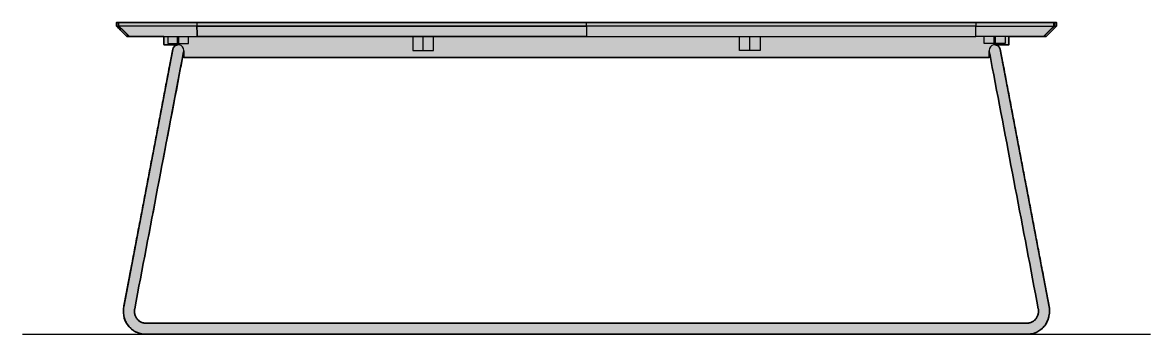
# Model space of a CAD drawing. Header units: millimetres. Extents: x 0 to 2586, y -776 to 448.
# Drawn here: x 0 to 1622, y 0 to 448 of the extents above; entities that cross this region are included whole.
import ezdxf

# ---------------------------------------------------------------- set-up
doc = ezdxf.new("R2010")
doc.units = ezdxf.units.MM
doc.linetypes.add('Dots', pattern=[1, 0, -1])
doc.layers.add('Blocks', color=7, linetype='Continuous')
doc.layers.add('Blocks$Fill', color=7, linetype='Continuous', true_color=0xffffff)
for name, color, linetype, lineweight, true_color in [('Blocks$Inner', 7, 'Continuous', 25, 0x007f00), ('Blocks$Outline', 7, 'Continuous', 35, 0xff3f3f), ('Groud', 7, 'Dots', 25, 0x243775)]:
    doc.layers.add(name, color=color, linetype=linetype, lineweight=lineweight, true_color=true_color)

# ---------------------------------------------------------------- blocks, each defined once
blk = doc.blocks.new('Lilium Bench Side')
at = {"layer": 'Blocks$Fill'}
h = blk.add_hatch(color=256, dxfattribs=at)
h.paths.add_polyline_path([(-1371.6, 448), (-1487.4, 448), (-1487.4, 443), (-1472.4, 428), (-1469.3, 428), (-1419, 428), (-1419, 418), (-1419, 417.5), (-1418.9, 417), (-1418.9, 416.5), (-1418.9, 416), (-1399.1, 416), (-1399.2, 416), (-1399.4, 415.9), (-1399.6, 415.9), (-1399.7, 415.9), (-1399.9, 415.9), (-1400, 415.8), (-1400.2, 415.8), (-1400.4, 415.8), (-1400.5, 415.7), (-1400.7, 415.7), (-1400.8, 415.6), (-1401, 415.6), (-1401.2, 415.5), (-1401.3, 415.5), (-1401.5, 415.4), (-1401.6, 415.4), (-1401.8, 415.3), (-1401.9, 415.2), (-1402.1, 415.1), (-1402.2, 415.1), (-1402.4, 415), (-1402.5, 414.9), (-1402.7, 414.8), (-1402.8, 414.7), (-1403, 414.6), (-1403.1, 414.5), (-1403.2, 414.4), (-1403.4, 414.3), (-1403.5, 414.2), (-1403.6, 414.1), (-1403.8, 414), (-1403.9, 413.9), (-1404, 413.8), (-1404.1, 413.6), (-1404.2, 413.5), (-1404.4, 413.4), (-1404.5, 413.3), (-1404.6, 413.2), (-1404.7, 413), (-1404.8, 412.9), (-1404.9, 412.8), (-1405, 412.6), (-1405.1, 412.5), (-1405.2, 412.4), (-1405.3, 412.2), (-1405.3, 412.1), (-1405.4, 411.9), (-1405.5, 411.8), (-1405.6, 411.7), (-1405.7, 411.5), (-1405.7, 411.4), (-1405.8, 411.2), (-1405.8, 411.1), (-1405.9, 410.9), (-1406, 410.8), (-1406, 410.7), (-1406.1, 410.5), (-1406.1, 410.4), (-1406.2, 410.2), (-1406.2, 410.1), (-1406.2, 409.9), (-1406.3, 409.8), (-1406.3, 409.6), (-1406.3, 409.5), (-1410.7, 386.6), (-1476.9, 39.5), (-1477.2, 37.6), (-1477.3, 36.8), (-1477.3, 36), (-1477.4, 35.1), (-1477.4, 34.3), (-1477.5, 33.5), (-1477.5, 32.7), (-1477.4, 31.9), (-1477.4, 31.1), (-1477.3, 30.3), (-1477.3, 29.5), (-1477.2, 28.7), (-1477.1, 27.9), (-1476.9, 27.1), (-1476.8, 26.3), (-1476.6, 25.5), (-1476.4, 24.7), (-1476.2, 23.9), (-1476, 23.1), (-1475.7, 22.4), (-1475.5, 21.6), (-1475.2, 20.8), (-1474.9, 20.1), (-1474.6, 19.4), (-1474.2, 18.6), (-1473.9, 17.9), (-1473.5, 17.2), (-1473.1, 16.5), (-1472.7, 15.8), (-1472.3, 15.1), (-1471.9, 14.4), (-1471.4, 13.7), (-1470.9, 13.1), (-1470.5, 12.5), (-1470, 11.8), (-1469.4, 11.2), (-1468.9, 10.6), (-1468.4, 10), (-1467.8, 9.4), (-1467.3, 8.9), (-1466.7, 8.3), (-1466.1, 7.8), (-1465.5, 7.3), (-1464.9, 6.8), (-1464.2, 6.3), (-1463.6, 5.8), (-1462.9, 5.4), (-1462.3, 4.9), (-1461.6, 4.5), (-1460.9, 4.1), (-1460.2, 3.7), (-1459.5, 3.4), (-1458.8, 3), (-1458.1, 2.7), (-1457.4, 2.4), (-1456.6, 2.1), (-1455.9, 1.8), (-1455.2, 1.6), (-1454.4, 1.3), (-1453.6, 1.1), (-1452.9, 0.9), (-1452.1, 0.7), (-1451.4, 0.6), (-1450.6, 0.4), (-1449.8, 0.3), (-1449, 0.2), (-1448.3, 0.1), (-1447.5, 0.1), (-1446.7, 0), (-1445.4, 0), (-1432, 0), (-190.4, 0), (-177, 0), (-176.1, 0), (-175.1, 0.1), (-174.3, 0.1), (-173.5, 0.2), (-172.8, 0.3), (-172, 0.4), (-171.2, 0.5), (-170.5, 0.7), (-169.7, 0.9), (-168.9, 1.1), (-168.2, 1.3), (-167.4, 1.5), (-166.7, 1.8), (-166, 2), (-165.2, 2.3), (-164.5, 2.6), (-163.8, 3), (-163.1, 3.3), (-162.4, 3.7), (-161.7, 4), (-161, 4.4), (-160.3, 4.8), (-159.7, 5.3), (-159, 5.7), (-158.4, 6.2), (-157.7, 6.7), (-157.1, 7.2), (-156.5, 7.7), (-155.9, 8.2), (-155.3, 8.7), (-154.8, 9.3), (-154.2, 9.8), (-153.7, 10.4), (-153.1, 11), (-152.6, 11.6), (-152.1, 12.3), (-151.6, 12.9), (-151.2, 13.5), (-150.7, 14.2), (-150.3, 14.9), (-149.9, 15.5), (-149.4, 16.2), (-149.1, 16.9), (-148.7, 17.6), (-148.3, 18.4), (-148, 19.1), (-147.7, 19.8), (-147.4, 20.6), (-147.1, 21.3), (-146.8, 22.1), (-146.5, 22.9), (-146.3, 23.6), (-146.1, 24.4), (-145.9, 25.2), (-145.7, 26), (-145.6, 26.8), (-145.4, 27.6), (-145.3, 28.4), (-145.2, 29.2), (-145.1, 30), (-145, 30.8), (-145, 31.6), (-145, 32.4), (-145, 33.2), (-145, 34), (-145, 34.8), (-145.1, 35.6), (-145.1, 36.5), (-145.2, 37.3), (-145.3, 38.1), (-145.6, 39.5), (-211.7, 386.6), (-216.1, 409.5), (-216.1, 409.6), (-216.2, 409.8), (-216.2, 409.9), (-216.2, 410.1), (-216.3, 410.2), (-216.3, 410.4), (-216.4, 410.5), (-216.4, 410.7), (-216.5, 410.8), (-216.5, 410.9), (-216.6, 411.1), (-216.6, 411.2), (-216.7, 411.4), (-216.8, 411.5), (-216.9, 411.7), (-216.9, 411.8), (-217, 411.9), (-217.1, 412.1), (-217.2, 412.2), (-217.3, 412.4), (-217.3, 412.5), (-217.4, 412.6), (-217.5, 412.8), (-217.6, 412.9), (-217.7, 413), (-217.8, 413.2), (-218, 413.3), (-218.1, 413.4), (-218.2, 413.5), (-218.3, 413.6), (-218.4, 413.8), (-218.5, 413.9), (-218.7, 414), (-218.8, 414.1), (-218.9, 414.2), (-219.1, 414.3), (-219.2, 414.4), (-219.3, 414.5), (-219.5, 414.6), (-219.6, 414.7), (-219.8, 414.8), (-219.9, 414.9), (-220.1, 415), (-220.2, 415.1), (-220.4, 415.1), (-220.5, 415.2), (-220.7, 415.3), (-220.8, 415.4), (-221, 415.4), (-221.1, 415.5), (-221.3, 415.5), (-221.4, 415.6), (-221.6, 415.6), (-221.8, 415.7), (-221.9, 415.7), (-222.1, 415.8), (-222.2, 415.8), (-222.4, 415.8), (-222.6, 415.9), (-222.7, 415.9), (-222.9, 415.9), (-223, 415.9), (-223.2, 416), (-223.4, 416), (-203.6, 416), (-203.5, 416.5), (-203.5, 417), (-203.5, 417.5), (-203.5, 418), (-203.5, 428), (-153.8, 428), (-153.2, 428), (-150, 428), (-135, 443), (-135, 448), (-138.1, 448), (-138.8, 448)], flags=0)
h.paths.add_polyline_path([(-231.9, 407.6), (-231.8, 406.5), (-227.5, 383.6), (-161.3, 36.5), (-161.1, 35.5), (-161.1, 35.2), (-161.1, 34.9), (-161, 34.3), (-161, 33.7), (-161, 33.2), (-161, 32.6), (-161, 32), (-161, 31.5), (-161.1, 30.9), (-161.2, 30.3), (-161.3, 29.8), (-161.4, 29.2), (-161.5, 28.6), (-161.7, 28.1), (-161.8, 27.5), (-162, 27), (-162.2, 26.5), (-162.4, 26), (-162.7, 25.4), (-162.9, 24.9), (-163.2, 24.4), (-163.5, 23.9), (-163.8, 23.5), (-164.1, 23), (-164.4, 22.5), (-164.7, 22.1), (-165.1, 21.7), (-165.5, 21.2), (-165.8, 20.8), (-166.2, 20.4), (-166.6, 20.1), (-167.1, 19.7), (-167.5, 19.4), (-167.9, 19), (-168.4, 18.7), (-168.8, 18.4), (-169.3, 18.1), (-169.8, 17.9), (-170.2, 17.6), (-170.5, 17.5), (-170.7, 17.4), (-171, 17.3), (-171.2, 17.2), (-171.5, 17.1), (-171.7, 17), (-172, 16.9), (-172.3, 16.8), (-172.8, 16.6), (-173.3, 16.5), (-173.6, 16.4), (-173.8, 16.3), (-174.1, 16.3), (-174.4, 16.2), (-174.6, 16.2), (-174.9, 16.1), (-175.2, 16.1), (-175.4, 16.1), (-175.8, 16.1), (-176.2, 16), (-177, 16), (-811.2, 16), (-1445.4, 16), (-1445.9, 16), (-1446.3, 16), (-1446.6, 16), (-1446.9, 16.1), (-1447.2, 16.1), (-1447.4, 16.1), (-1447.7, 16.2), (-1448, 16.2), (-1448.2, 16.3), (-1448.5, 16.3), (-1449, 16.4), (-1449.3, 16.5), (-1449.6, 16.6), (-1449.8, 16.7), (-1450.1, 16.7), (-1450.3, 16.8), (-1450.6, 16.9), (-1450.9, 17), (-1451.1, 17.1), (-1451.4, 17.2), (-1451.6, 17.3), (-1451.9, 17.5), (-1452.1, 17.6), (-1452.4, 17.7), (-1452.6, 17.8), (-1452.9, 18), (-1453.1, 18.1), (-1453.6, 18.4), (-1454, 18.7), (-1454.5, 19), (-1454.9, 19.3), (-1455.4, 19.7), (-1455.8, 20.1), (-1456.2, 20.4), (-1456.6, 20.8), (-1457, 21.3), (-1457.3, 21.7), (-1457.7, 22.1), (-1458, 22.6), (-1458.4, 23), (-1458.7, 23.5), (-1459, 24), (-1459.3, 24.5), (-1459.5, 25), (-1459.8, 25.5), (-1460, 26), (-1460.2, 26.5), (-1460.4, 27.1), (-1460.6, 27.6), (-1460.8, 28.2), (-1460.9, 28.7), (-1461.1, 29.3), (-1461.2, 29.8), (-1461.3, 30.4), (-1461.3, 31), (-1461.4, 31.5), (-1461.4, 32.1), (-1461.5, 32.7), (-1461.5, 33.3), (-1461.5, 33.8), (-1461.4, 34.1), (-1461.4, 34.4), (-1461.4, 34.7), (-1461.4, 35), (-1461.3, 35.4), (-1461.1, 36.5), (-1395, 383.6), (-1390.6, 406.5), (-1390.5, 407.6), (-1390.5, 398), (-231.9, 398)], flags=0)
at = {"layer": 'Blocks$Inner', "linetype": 'ByBlock'}
for p, q in [((-1487.4, 443), (-1484.4, 443)), ((-138.1, 443), (-135, 443)), ((-1419, 428), (-1419, 418)), ((-1399.5, 418), (-1399.5, 428)), ((-1397.5, 418), (-1397.5, 428)), ((-1046.2, 408), (-1046.2, 428)), ((-576.2, 408), (-576.2, 428)), ((-225, 418), (-225, 428)), ((-223, 418), (-223, 428)), ((-203.5, 428), (-203.5, 418)), ((-1418.9, 416), (-1399.1, 416)), ((-203.6, 416), (-223.4, 416))]:
    blk.add_line(p, q, dxfattribs=at)
for points in [[(-1371.6, 443), (-811.2, 443), (-811.2, 448), (-1371.6, 448), (-1483.7, 448), (-1484.4, 448), (-1487.4, 448), (-1487.4, 443), (-1472.4, 428), (-1469.3, 428), (-1475.9, 434.6), (-1484.4, 443), (-1484.4, 448)], [(-250.9, 448), (-250.9, 443), (-1371.6, 443), (-1483.7, 443), (-1475.3, 434.6), (-1468.6, 428), (-1477.1, 436.4), (-1483.7, 443), (-1483.7, 448)], [(-138.8, 443), (-138.8, 448), (-250.9, 448), (-1371.6, 448), (-1371.6, 443)], [(-811.2, 443), (-811.2, 428), (-1371.3, 428)], [(-250.9, 443), (-138.8, 443), (-147.2, 434.6), (-153.8, 428), (-251.2, 428)], [(-138.8, 448), (-138.1, 448), (-138.1, 443), (-144.7, 436.4), (-153.2, 428), (-153.8, 428)], [(-153.2, 428), (-150, 428), (-135, 443), (-135, 448), (-138.1, 448)], [(-1469.3, 428), (-1468.6, 428), (-1371.3, 428), (-251.2, 428)], [(-1413.5, 428), (-1413.5, 418), (-1399.5, 418), (-1397.5, 418), (-1383.5, 418), (-1383.5, 428)], [(-1061.2, 428), (-1061.2, 408), (-1046.2, 408), (-1031.2, 408), (-1031.2, 428)], [(-561.2, 428), (-561.2, 408), (-576.2, 408), (-591.2, 408), (-591.2, 428)], [(-209, 428), (-209, 418), (-223, 418), (-225, 418), (-239, 418), (-239, 428)], [(-1406.3, 409.5), (-1410.7, 386.6), (-1476.9, 39.5)], [(-1461.1, 36.5), (-1395, 383.6), (-1390.6, 406.5), (-1390.5, 408)], [(-231.9, 407.6), (-231.9, 398), (-1390.5, 398), (-1390.5, 407.6)], [(-232, 408), (-231.8, 406.5), (-227.5, 383.6), (-161.3, 36.5)], [(-145.6, 39.5), (-211.7, 386.6), (-216.1, 409.5)], [(-177, 16), (-811.2, 16), (-1445.4, 16)], [(-1445.4, 0), (-1432, 0), (-811.2, 0), (-190.4, 0), (-177, 0)]]:
    blk.add_lwpolyline(points, dxfattribs=at)
for centre, radius, start, end in [((-1399, 418), 20, 180, 185.8071), ((-1398.5, 408), 8, 79.2075, 169.2075), ((-1398.5, 408), 8, 0, 79.2075), ((-224, 408), 8, 100.7925, 180), ((-224, 408), 8, 10.7925, 100.7925), ((-145.8, 39.2), 0.408, 49.482, 100.5558)]:
    blk.add_arc(centre, radius, start, end, dxfattribs=at)
at = {"layer": 'Blocks$Inner', "linetype": 'ByBlock', "extrusion": (0, 0, -1)}
blk.add_arc((223.5, 418), 20, 180, 185.8071, dxfattribs=at)
at = {"layer": 'Blocks$Inner', "linetype": 'ByBlock'}
for points in [[(-1371.6, 443), (-1371.5, 438), (-1371.4, 433), (-1371.3, 428)], [(-1371.3, 428), (-1371.4, 433), (-1371.5, 438), (-1371.6, 443)], [(-251.2, 428), (-251.1, 433), (-251, 438), (-250.9, 443)]]:
    blk.add_open_spline(points, degree=3, dxfattribs=at)
for points, knots in [([(-1476.9, 39.5), (-1477, 38.8), (-1477.3, 37.1), (-1477.5, 34.3), (-1477.5, 31.1), (-1477.1, 27.9), (-1476.5, 24.7), (-1475.5, 21.6), (-1474.3, 18.6), (-1472.8, 15.7), (-1471, 13.1), (-1469, 10.6), (-1466.7, 8.3), (-1464.3, 6.3), (-1461.6, 4.5), (-1458.8, 3), (-1455.9, 1.8), (-1452.9, 0.9), (-1449.8, 0.3), (-1447.3, 0), (-1445.8, 0), (-1445.4, 0)], [4073.907746, 4073.907746, 4073.907746, 4073.907746, 4073.940946, 4073.99663, 4074.052347, 4074.108087, 4074.163839, 4074.219589, 4074.275329, 4074.331047, 4074.386733, 4074.442377, 4074.497969, 4074.553503, 4074.608971, 4074.664372, 4074.719703, 4074.77497, 4074.830176, 4074.885333, 4074.907746, 4074.907746, 4074.907746, 4074.907746]), ([(-1445.4, 16), (-1445.7, 16), (-1446.8, 16), (-1448.5, 16.3), (-1450.6, 16.9), (-1452.6, 17.8), (-1454.5, 19), (-1456.2, 20.4), (-1457.7, 22.1), (-1459, 24), (-1460.1, 26), (-1460.8, 28.2), (-1461.3, 30.4), (-1461.5, 32.7), (-1461.4, 34.7), (-1461.2, 36), (-1461.1, 36.5)], [3294.377522, 3294.377522, 3294.377522, 3294.377522, 3294.41071, 3294.488915, 3294.56704, 3294.64486, 3294.722265, 3294.799208, 3294.875694, 3294.951761, 3295.027473, 3295.102899, 3295.178112, 3295.253182, 3295.32818, 3295.377522, 3295.377522, 3295.377522, 3295.377522]), ([(-177, 0), (-176.4, 0), (-174.7, 0), (-172, 0.4), (-168.9, 1), (-165.9, 2), (-163.1, 3.3), (-160.3, 4.8), (-157.7, 6.6), (-155.3, 8.7), (-153.1, 11), (-151.1, 13.5), (-149.4, 16.2), (-147.9, 19.1), (-146.7, 22.1), (-145.8, 25.2), (-145.2, 28.4), (-144.9, 31.6), (-145, 34.8), (-145.2, 37.5), (-145.5, 39), (-145.6, 39.5)], [1245.443645, 1245.443645, 1245.443645, 1245.443645, 1245.477253, 1245.532325, 1245.587407, 1245.642504, 1245.69763, 1245.752799, 1245.808019, 1245.863298, 1245.91864, 1245.974047, 1246.029519, 1246.085051, 1246.14064, 1246.196278, 1246.251957, 1246.30767, 1246.363407, 1246.419158, 1246.443645, 1246.443645, 1246.443645, 1246.443645]), ([(-161.3, 36.5), (-161.2, 36.1), (-161, 35), (-160.9, 33.2), (-161.1, 30.9), (-161.5, 28.6), (-162.2, 26.5), (-163.2, 24.4), (-164.4, 22.5), (-165.8, 20.8), (-167.5, 19.3), (-169.3, 18.1), (-171.2, 17.1), (-173.3, 16.4), (-175.2, 16.1), (-176.5, 16), (-177, 16)], [2024.973869, 2024.973869, 2024.973869, 2024.973869, 2025.007363, 2025.082419, 2025.157447, 2025.232432, 2025.307423, 2025.382494, 2025.457721, 2025.533186, 2025.60897, 2025.685148, 2025.761781, 2025.838896, 2025.916475, 2025.973869, 2025.973869, 2025.973869, 2025.973869])]:
    blk.add_open_spline(points, degree=3, knots=knots, dxfattribs=at)
at = {"layer": 'Blocks$Outline'}
for points in [[(-153.2, 428), (-150, 428), (-135, 443), (-135, 448), (-138.1, 448)], [(-138.1, 448), (-138.8, 448)], [(-153.8, 428), (-153.2, 428)], [(-1390.5, 407.6), (-1390.5, 398), (-231.9, 398), (-231.9, 407.6)], [(-1432, 0), (-811.2, 0), (-190.4, 0)]]:
    blk.add_lwpolyline(points, dxfattribs=at)
for points, knots in [([(-1371.6, 448), (-1408.9, 448), (-1446.3, 448), (-1483.7, 448), (-1483.9, 448), (-1484.1, 448), (-1484.4, 448), (-1485.4, 448), (-1486.4, 448), (-1487.4, 448), (-1487.4, 446.3), (-1487.4, 444.7), (-1487.4, 443), (-1482.4, 438), (-1477.4, 433), (-1472.4, 428), (-1471.4, 428), (-1470.3, 428), (-1469.3, 428)], [2365.502282, 2365.502282, 2365.502282, 2365.502282, 2477.604564, 2477.604564, 2477.604564, 2478.305308, 2478.305308, 2478.305308, 2481.339514, 2481.339514, 2481.339514, 2486.339514, 2486.339514, 2486.339514, 2507.552718, 2507.552718, 2507.552718, 2510.681366, 2510.681366, 2510.681366, 2510.681366]), ([(-138.8, 448), (-176.1, 448), (-213.5, 448), (-250.9, 448), (-624.4, 448), (-998, 448), (-1371.6, 448)], [0, 0, 0, 0, 112.102282, 112.102282, 112.102282, 1232.802282, 1232.802282, 1232.802282, 1232.802282]), ([(-1469.3, 428), (-1469.1, 428), (-1468.9, 428), (-1468.6, 428), (-1452.1, 428), (-1435.5, 428), (-1419, 428)], [0, 0, 0, 0, 0.63481, 0.63481, 0.63481, 50.308584, 50.308584, 50.308584, 50.308584]), ([(-231.9, 407.6), (-231.9, 407.2), (-231.9, 406.9), (-231.8, 406.5), (-230.4, 398.9), (-228.9, 391.3), (-227.5, 383.6), (-205.4, 267.9), (-183.3, 152.2), (-161.3, 36.5), (-161.2, 36.1), (-161, 35), (-160.9, 33.2), (-161.1, 30.9), (-161.5, 28.6), (-162.2, 26.5), (-163.2, 24.4), (-164.4, 22.5), (-165.8, 20.8), (-167.5, 19.3), (-169.3, 18.1), (-171.2, 17.1), (-173.3, 16.4), (-175.2, 16.1), (-176.5, 16), (-177, 16), (-388.4, 16), (-599.8, 16), (-811.2, 16), (-1022.6, 16), (-1234, 16), (-1445.4, 16), (-1445.7, 16), (-1446.8, 16), (-1448.5, 16.3), (-1450.6, 16.9), (-1452.6, 17.8), (-1454.5, 19), (-1456.2, 20.4), (-1457.7, 22.1), (-1459, 24), (-1460.1, 26), (-1460.8, 28.2), (-1461.3, 30.4), (-1461.5, 32.7), (-1461.4, 34.7), (-1461.2, 36), (-1461.1, 36.5), (-1439.1, 152.2), (-1417, 267.9), (-1395, 383.6), (-1393.5, 391.3), (-1392.1, 398.9), (-1390.6, 406.5), (-1390.6, 406.9), (-1390.5, 407.2), (-1390.5, 407.6)], [415.150076, 415.150076, 415.150076, 415.150076, 416.25363, 416.25363, 416.25363, 439.538635, 439.538635, 439.538635, 792.953485, 792.953485, 792.953485, 792.986979, 793.062035, 793.137063, 793.212048, 793.287039, 793.36211, 793.437337, 793.512802, 793.588586, 793.664764, 793.741397, 793.818512, 793.896091, 793.953485, 793.953485, 793.953485, 1428.155311, 1428.155311, 1428.155311, 2062.357138, 2062.357138, 2062.357138, 2062.390326, 2062.468531, 2062.546656, 2062.624476, 2062.701881, 2062.778824, 2062.85531, 2062.931377, 2063.007089, 2063.082515, 2063.157728, 2063.232798, 2063.307796, 2063.357138, 2063.357138, 2063.357138, 2416.771988, 2416.771988, 2416.771988, 2440.056992, 2440.056992, 2440.056992, 2441.160547, 2441.160547, 2441.160547, 2441.160547])]:
    blk.add_open_spline(points, degree=3, knots=knots, dxfattribs=at)
for points, weights, degree, knots in [([(-1419, 428), (-1419, 423), (-1419, 418), (-1419, 417), (-1418.9, 416), (-1409, 416), (-1399.1, 416)], [1, 1, 1, 0.998716213533, 1, 1, 1], 2, [0, 0, 0, 10, 10, 12.027066, 12.027066, 31.810618, 31.810618, 31.810618]), ([(-223.4, 416), (-213.5, 416), (-203.6, 416), (-203.5, 417), (-203.5, 418), (-203.5, 423), (-203.5, 428)], [1, 1, 1, 0.998716213533, 1, 1, 1], 2, [-31.810618, -31.810618, -31.810618, -12.027066, -12.027066, -10, -10, 0, 0, 0]), ([(-1399.1, 416), (-1402.9, 415.7), (-1405.6, 413.1), (-1406.3, 409.5), (-1407.8, 401.9), (-1409.2, 394.2), (-1410.7, 386.6), (-1432.7, 270.9), (-1454.8, 155.2), (-1476.9, 39.5), (-1477, 38.8), (-1477.3, 37.1), (-1477.5, 34.3), (-1477.5, 31.1), (-1477.1, 27.9), (-1476.5, 24.7), (-1475.5, 21.6), (-1474.3, 18.6), (-1472.8, 15.7), (-1471, 13.1), (-1469, 10.6), (-1466.7, 8.3), (-1464.3, 6.3), (-1461.6, 4.5), (-1458.8, 3), (-1455.9, 1.8), (-1452.9, 0.9), (-1449.8, 0.3), (-1447.3, 0), (-1445.8, 0), (-1445.4, 0), (-1440.9, 0), (-1436.5, 0), (-1432, 0)], [0.91401341509, 0.810975681506, 0.839637876476, 1, 1, 1, 1, 1, 1, 1, 1, 1, 1, 1, 1, 1, 1, 1, 1, 1, 1, 1, 1, 1, 1, 1, 1, 1, 1, 1, 1, 1, 1, 1], 3, [2454.867176, 2454.867176, 2454.867176, 2454.867176, 2465.187507, 2465.187507, 2465.187507, 2488.472511, 2488.472511, 2488.472511, 2841.887362, 2841.887362, 2841.887362, 2841.920562, 2841.976246, 2842.031963, 2842.087703, 2842.143455, 2842.199205, 2842.254945, 2842.310663, 2842.366349, 2842.421993, 2842.477585, 2842.533119, 2842.588587, 2842.643987, 2842.699319, 2842.754586, 2842.809792, 2842.864949, 2842.887362, 2842.887362, 2842.887362, 2856.31069, 2856.31069, 2856.31069, 2856.31069]), ([(-190.4, 0), (-186, 0), (-181.5, 0), (-177, 0), (-176.4, 0), (-174.7, 0), (-172, 0.4), (-168.9, 1), (-165.9, 2), (-163.1, 3.3), (-160.3, 4.8), (-157.7, 6.6), (-155.3, 8.7), (-153.1, 11), (-151.1, 13.5), (-149.4, 16.2), (-147.9, 19.1), (-146.7, 22.1), (-145.8, 25.2), (-145.2, 28.4), (-144.9, 31.6), (-145, 34.8), (-145.2, 37.5), (-145.5, 39), (-145.6, 39.5), (-167.6, 155.2), (-189.7, 270.9), (-211.7, 386.6), (-213.2, 394.2), (-214.7, 401.9), (-216.1, 409.5), (-216.8, 413.1), (-219.5, 415.7), (-223.4, 416)], [1, 1, 1, 1, 1, 1, 1, 1, 1, 1, 1, 1, 1, 1, 1, 1, 1, 1, 1, 1, 1, 1, 1, 1, 1, 1, 1, 1, 1, 1, 1, 0.839637876476, 0.810975681506, 0.91401341509], 3, [0, 0, 0, 0, 13.423261, 13.423261, 13.423261, 13.456869, 13.511941, 13.567023, 13.62212, 13.677246, 13.732415, 13.787635, 13.842914, 13.898256, 13.953663, 14.009135, 14.064667, 14.120256, 14.175894, 14.231573, 14.287286, 14.343023, 14.398774, 14.423261, 14.423261, 14.423261, 367.838112, 367.838112, 367.838112, 391.123116, 391.123116, 391.123116, 401.443446, 401.443446, 401.443446, 401.443446])]:
    blk.add_rational_spline(points, weights, degree=degree, knots=knots, dxfattribs=at)
blk.add_open_spline([(-203.5, 428), (-186.9, 428), (-170.3, 428), (-153.8, 428)], degree=3, dxfattribs=at)

msp = doc.modelspace()

# ---------------------------------------------------------------- linework, layer by layer
at = {"layer": 'Groud', "linetype": 'ByBlock'}
msp.add_lwpolyline([(0, 0), (1622.4, 0)], dxfattribs=at)

# ---------------------------------------------------------------- block references
at = {"layer": 'Blocks'}
msp.add_blockref('Lilium Bench Side', (1622.4, 0), dxfattribs=at)

doc.saveas('drawing.dxf')
